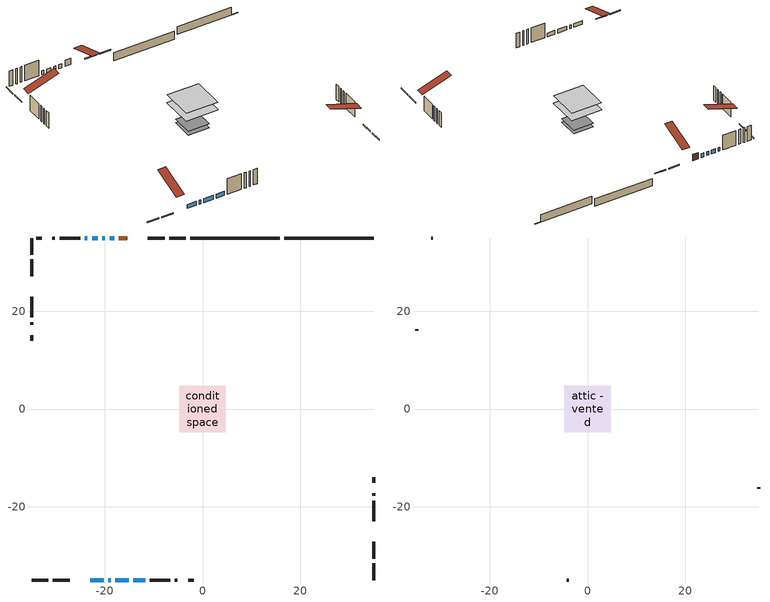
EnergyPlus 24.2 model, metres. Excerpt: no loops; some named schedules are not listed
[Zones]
conditioned space
 floor outside (Floor1 construction): -0.94,-0.94 -0.94,0.94 0.94,0.94 0.94,-0.94 z1.83
 floor adiabatic (AdiabaticFloorConstruction): -4.81,-4.81 -4.81,4.81 4.81,4.81 4.81,-4.81 z4.27
 floor foundation (Slab1 construction): -3.17,-3.17 -3.17,3.17 3.17,3.17 3.17,-3.17 z-0.61
 floor foundation (Slab1 construction 1): -3.17,-3.17 -3.17,3.17 3.17,3.17 3.17,-3.17 z-1.83
 wall outside (RimJoist1 construction): -3.4,35.04 -6.83,35.04 / -35.04,-35.04 -31.61,-35.04 / -35.04,35.04 -35.04,31.61 / 35.04,-35.04 35.04,-31.61 z1.83:2.13
 wall outside (RimJoist2 construction): -7.75,35.04 -11.18,35.04 / -30.68,-35.04 -27.25,-35.04 / -35.04,30.68 -35.04,27.25 / 35.04,-30.68 35.04,-27.25 z1.83:2.13
 wall outside (AdiabaticWallConstruction 1): -15.47,35.04 -17.19,35.04 z1.83:3.86
 wall outside (AdiabaticWallConstruction): -18.12,35.04 -19.05,35.04 / -22.96,-35.04 -20.24,-35.04 / -19.31,-35.04 -18.84,-35.04 / -19.98,35.04 -20.52,35.04 / -21.45,35.04 -22.64,35.04 / -17.91,-35.04 -15.07,-35.04 / -14.14,-35.04 -11.77,-35.04 / -23.56,35.04 -24.16,35.04 z1.83:3.05
 wall outside (Wall1 construction): -25.09,35.04 -29.3,35.04 / -10.84,-35.04 -6.63,-35.04 / -35.04,22.96 -35.04,18.75 / 35.04,-22.96 35.04,-18.75 z1.83:6.71
 wall outside (Wall2 construction): -30.23,35.04 -30.74,35.04 / -5.7,-35.04 -5.19,-35.04 / -35.04,17.82 -35.04,17.31 / 35.04,-17.82 35.04,-17.31 z1.83:6.71
 wall outside (Wall4 construction): -32.97,35.04 -34.11,35.04 / -2.96,-35.04 -1.82,-35.04 / -35.04,15.09 -35.04,13.94 / 35.04,-15.09 35.04,-13.94 z1.83:6.71
 wall foundation (FoundationWall1 construction): 16.75,35.04,-0.61 16.75,35.04,1.83 33.06,35.04,1.83 33.06,35.04,-0.51 35.04,35.04,-0.51 35.04,35.04,-0.61
 wall foundation (FoundationWall2 construction): 15.82,35.04 -2.47,35.04 z-1.83:0.61
 window (WindowConstruction): -18.12,35.04 -19.05,35.04 z1.83:3.05
 window (WindowConstruction 6): -22.96,-35.04 -20.24,-35.04 z1.83:3.05
 window (WindowConstruction 7): -19.31,-35.04 -18.84,-35.04 z1.83:3.05
 window (WindowConstruction 1): -19.98,35.04 -20.52,35.04 z1.83:3.05
 window (WindowConstruction 2): -21.45,35.04 -22.64,35.04 z1.83:3.05
 window (WindowConstruction 3): -17.91,-35.04 -15.07,-35.04 z1.83:3.05
 window (WindowConstruction 4): -14.14,-35.04 -11.77,-35.04 z1.83:3.05
 window (WindowConstruction 5): -23.57,35.04 -24.16,35.04 z1.83:3.05
 door (Door): -15.47,35.04 -17.19,35.04 z1.83:3.86
 ceiling adiabatic (AdiabaticFloorConstruction): 4.81,-4.81 4.81,4.81 -4.81,4.81 -4.81,-4.81 z4.27
attic - vented
 floor to conditioned space (Floor2 construction Reversed): -4.73,-4.73 -4.73,4.73 4.73,4.73 4.73,-4.73 z6.71
 wall outside (Wall3 construction): -31.67,35.04 -32.04,35.04 / -4.26,-35.04 -3.89,-35.04 / -35.04,16.38 -35.04,16.02 / 35.04,-16.38 35.04,-16.02 z1.83:6.71
 roof outside (Roof1 construction): -14.54,35.04,6.71 -14.54,25.83,9.78 -12.11,25.83,9.78 -12.11,35.04,6.71; -23.89,-35.04,6.71 -23.89,-25.83,9.78 -26.32,-25.83,9.78 -26.32,-35.04,6.71; -35.04,23.89,6.71 -25.83,23.89,9.78 -25.83,26.32,9.78 -35.04,26.32,6.71; 35.04,-23.89,6.71 25.83,-23.89,9.78 25.83,-26.32,9.78 35.04,-26.32,6.71
[Building]
Building 1: Terrain=Suburbs
[Site:Location]
Moose Jaw CS_SK: Latitude {deg}=50.33; Longitude {deg}=-105.54; Time Zone {hr}=-6; Elevation {m}=577; Keep Site Location Information=Yes
[Site:GroundTemperature:Shallow]
-1.16478, -3.46141, -3.64533, -2.55546, 1.81975, 6.17459, 9.95, 12.3416, 12.5448, 10.5996, 6.92049, 2.69924
[Site:WaterMainsTemperature]
Calculation Method=Schedule; Temperature Schedule=mains temperature schedule
[Material] Roughness=Rough; Thermal Absorptance=0.9
Name | Thickness {m} | Conductivity {W/m-K} | Density {kg/m3} | Specific Heat {J/kg-K} | Solar Absorptance | Visible Absorptance
asphalt or fiberglass shingles | 0.00635 | 0.162714 | 1121.4 | 1465.45 | 0.84 | 0.84
ceiling loosefill ins | 0.169333 | 0.0480833 | 16.02 | 1046.75 | 0.7 | 0.7
ceiling stud and cavity | 0.1397 | 0.326487 | 65.682 | 1177.47 | 0.7 | 0.7
concrete 4.0 in. | 0.1016 | 1.803125 | 2242.8 | 837.4 | 0.7 | 0.7
concrete 8.0 in. | 0.2032 | 1.803125 | 2242.8 | 837.4 | 0.7 | 0.7
door material | 0.04445 | 0.0451087 | 512.64 | 1214.23 | 0.7 | 0.7
exterior vertical ins | 0.0430808 | 0.029427 | 32.04 | 1214.23 | 0.7 | 0.7
exterior vertical ins 1 | 0.0460229 | 0.029427 | 32.04 | 1214.23 | 0.7 | 0.7
floor covering | 0.0127 | 0.0433444 | 54.468 | 1339.84 | 0.6 | 0.6
floor rigid ins; rim joist rigid ins 1 | 0.103632 | 0.029427 | 32.04 | 1214.23 | 0.7 | 0.7
floor rigid ins 1; wall rigid ins 1 | 0.512978 | 0.029427 | 32.04 | 1214.23 | 0.7 | 0.7
floor stud and cavity | 0.1397 | 0.187472 | 92.3553 | 1139.71 | 0.7 | 0.7
floor stud and cavity 1 | 0.1397 | 1.75129 | 37.0049 | 1207.88 | 0.7 | 0.7
furniture material conditioned space 1 | 0.1524 | 0.115458 | 640.8 | 1214.23 | 0.6 | 0.6
gypsum board | 0.0127 | 0.160291 | 801 | 837.4 | 0.6 | 0.6
gypsum board 1 | 0.0127 | 0.160291 | 801 | 837.4 | 0.7 | 0.7
osb sheathing 0.5 in. | 0.0127 | 0.115458 | 512.64 | 1214.23 | 0.7 | 0.7
osb sheathing 0.75 in. | 0.01905 | 0.115458 | 512.64 | 1214.23 | 0.7 | 0.7
osb sheathing 2.0 in. | 0.0508 | 0.115458 | 512.64 | 1214.23 | 0.7 | 0.7
rim joist rigid ins; wall rigid ins | 0.051816 | 0.029427 | 32.04 | 1214.23 | 0.7 | 0.7
rim joist stud and cavity | 0.0508 | 0.0442091 | 125.044 | 1163.47 | 0.6 | 0.6
rim joist stud and cavity 1 | 0.0508 | 0.18785 | 125.044 | 1163.47 | 0.6 | 0.6
wall stud and cavity | 0.1397 | 0.21101 | 139.0536 | 1170.24 | 0.7 | 0.7
wall stud and cavity 1 | 0.1397 | 0.283359 | 139.0536 | 1170.24 | 0.7 | 0.7
wall stud and cavity 2 | 0.0889 | 6.1454 | 50.32683 | 1063.81 | 0.6 | 0.6
wall stud and cavity 3 | 0.1397 | 0.270242 | 139.0536 | 1170.24 | 0.7 | 0.7
wall stud and cavity 4 | 0.0889 | 0.380278 | 52.3479 | 1209.89 | 0.7 | 0.7
wall stud and cavity 5 | 0.0889 | 0.391764 | 83.0341 | 1211.67 | 0.7 | 0.7
wood siding | 0.0254 | 0.102417 | 544.68 | 1172.36 | 0 | 0
wood siding 1 | 0.00254 | 0.102417 | 544.68 | 1172.36 | 0 | 0
wood siding 2; wood siding 3; wood siding 4 | 0.0254 | 0.102417 | 544.68 | 1172.36 | 0.7 | 0.7
[WindowMaterial:SimpleGlazingSystem]
Name | U-Factor {W/m2-K} | Solar Heat Gain Coefficient
WindowMaterial | 2.93325 | 0.65
WindowMaterial 1 | 2.96448 | 0.62
WindowMaterial 2 | 2.92871 | 0.66
WindowMaterial 3 | 2.94518 | 0.64
WindowMaterial 4 | 2.98322 | 0.61
WindowMaterial 5 | 2.95142 | 0.64
WindowMaterial 6 | 2.975272 | 0.61
[Construction]
AdiabaticFloorConstruction: floor stud and cavity 1, floor rigid ins 1, osb sheathing 0.75 in., floor covering
AdiabaticWallConstruction: wood siding 3, wall rigid ins 1, wall stud and cavity 4, gypsum board
AdiabaticWallConstruction 1: wood siding 4, wall rigid ins 1, wall stud and cavity 4, gypsum board
Door: door material
Floor1 construction: floor stud and cavity, floor rigid ins, osb sheathing 0.75 in., floor covering
Floor2 construction Reversed: gypsum board, ceiling stud and cavity, ceiling loosefill ins
FoundationWall1 construction; FoundationWall2 construction: concrete 8.0 in., gypsum board 1
furniture construction conditioned space 1: furniture material conditioned space 1
PartitionWallConstruction: gypsum board, wall stud and cavity 5, gypsum board
RimJoist1 construction: wood siding 2, rim joist rigid ins, osb sheathing 2.0 in., rim joist stud and cavity
RimJoist2 construction: wood siding 2, rim joist rigid ins 1, osb sheathing 2.0 in., rim joist stud and cavity 1
Roof1 construction: asphalt or fiberglass shingles
Slab1 construction; Slab1 construction 1: concrete 4.0 in.
Wall1 construction: wood siding, wall rigid ins, osb sheathing 0.5 in., wall stud and cavity, gypsum board
Wall2 construction: wood siding, wall rigid ins, osb sheathing 0.5 in., wall stud and cavity 1, gypsum board
Wall3 construction: wood siding 1, wall stud and cavity 2
Wall4 construction: wood siding, wall rigid ins, osb sheathing 0.5 in., wall stud and cavity 3, gypsum board
WindowConstruction: WindowMaterial
WindowConstruction 1: WindowMaterial 1
WindowConstruction 2; WindowConstruction 4: WindowMaterial 2
WindowConstruction 3: WindowMaterial 3
WindowConstruction 5: WindowMaterial 4
WindowConstruction 6: WindowMaterial 5
WindowConstruction 7: WindowMaterial 6
[Zone] Multiplier=1; Part of Total Floor Area=Yes
Name | Volume {m3}
attic - vented | 44.6031
conditioned space | 432.2
[Space]
Name | Zone | Volume {m3}
attic - vented 1 | attic - vented | 44.6031
conditioned space 1 | conditioned space | 432.2
[ZoneInfiltration:EffectiveLeakageArea]
infil attic - vented 1: Zone or Space=attic - vented 1; Schedule=Always On Discrete; Effective Air Leakage Area {cm2}=2982.33; Stack Coefficient=0.000552675; Wind Coefficient=1.58838e-05
[ZoneMixing]
whole house fan mix: Zone or Space=attic - vented; Schedule=Always On Continuous; Design Flow Rate Calculation Method=Flow/Zone; Design Flow Rate {m3/s}=0; Source Zone or Space=conditioned space
[SurfaceProperty:ExposedFoundationPerimeter] Exposed Perimeter Calculation Method=TotalExposedPerimeter; Total Exposed Perimeter {m}=18.288
Slab1; Slab1 1
[InternalMass] Zone or ZoneList=conditioned space; Space or SpaceList=conditioned space 1
Name | Construction | Surface Area {m2}
furniture mass conditioned space 1 | furniture construction conditioned space 1 | 70.6016
partition wall mass | PartitionWallConstruction | 176.504
[Lights]
interior lighting: Zone or ZoneList or Space or SpaceList=conditioned space 1; Schedule=interior lighting schedule; Design Level Calculation Method=LightingLevel; Lighting Level {W}=343.2; Return Air Fraction=0; Fraction Radiant=0.6; Fraction Visible=0.2; Fraction Replaceable=1
[People]
occupants: Zone or ZoneList or Space or SpaceList=conditioned space 1; Number of People Schedule=occupants schedule; Number of People Calculation Method=People; Number of People=3; Fraction Radiant=0.314171; Sensible Heat Fraction=0.56303; Activity Level Schedule=occupants activity schedule; Carbon Dioxide Generation Rate {m3/s-W}=0; Enable ASHRAE 55 Comfort Warnings=No; Mean Radiant Temperature Calculation Type=EnclosureAveraged
[ElectricEquipment] Zone or ZoneList or Space or SpaceList=conditioned space 1; Design Level Calculation Method=EquipmentLevel
Name | Schedule | Design Level {W} | Fraction Latent | Fraction Radiant | Fraction Lost
clothes dryer | clothes dryer schedule | 140.772 | 0.015 | 0.081 | 0.85
clothes washer | clothes washer schedule | 32.1985 | 0.03 | 0.162 | 0.7
cooking range | cooking range schedule | 215.147 | 0.08 | 0.432 | 0.2
dishwasher | dishwasher schedule | 66.8632 | 0.3 | 0.18 | 0.4
fridge | fridge schedule | 72.9452 | 0 | 0.6 | 0
mech vent house fan | mech vent house fan schedule | 0 | 0 | 0 | 1
mech vent house fan cfis | mech vent house fan cfis schedule | 0 | 0 | 0 | 0
misc plug loads | misc plug loads schedule | 494.7 | 0.045 | 0.513 | 0.1
whole house fan | Always On Discrete | 0 | 0 | 0 | 1
[OtherEquipment] Zone or ZoneList or Space or SpaceList=conditioned space 1; Design Level Calculation Method=EquipmentLevel
Name | Fuel Type | Schedule | Design Level {W} | Fraction Latent | Fraction Radiant | Fraction Lost
clothes dryer 1 | Electricity | clothes dryer schedule | 0 | 0.015 | 0.081 | 0.85
cooking range 1 | Electricity | cooking range schedule | 0 | 0.08 | 0.432 | 0.2
general water use latent | None | general water use schedule | 62.594 | 1 | 0 | 0
general water use sensible | None | general water use schedule | -61.6891 | 0 | 0.6 | 0
mech vent house fan latent load | None | Always On Discrete | 0 | 1 | 0 | 0
mech vent house fan sensible load | None | Always On Discrete | 0 | 0 | 0 | 0
water heater energy adjustment1 | NaturalGas | Always On Discrete | 0.01 | 0 | 0 | 1
[ZoneInfiltration:DesignFlowRate] Zone or ZoneList or Space or SpaceList=conditioned space 1; Schedule=Always On Discrete; Design Flow Rate Calculation Method=Flow/Zone; Design Flow Rate {m3/s}=0
infil flow; natural vent flow; whole house fan flow
[AvailabilityManager:Scheduled]
central ac and furnace airloop Availability Manager: Schedule=Always On Discrete
[Foundation:Kiva] Initial Indoor Air Temperature {C}=21; Wall Depth Below Slab {m}=0.2032; Custom Block Depth 1 {m}=2.43998; Custom Block X Position 1 {m}=0.2159; Custom Block Z Position 1 {m}=0
Name | Wall Height Above Grade {m} | Custom Block Material Name 1
Foundation Kiva 1 | 1.82999 | exterior vertical ins
Foundation Kiva 2 | 0.609996 | exterior vertical ins 1
[Foundation:Kiva:Settings]
Soil Conductivity {W/m-K}=0.849921; Soil Density {kg/m3}=1842.3; Soil Specific Heat {J/kg-K}=418.7; Ground Solar Absorptivity=0.9; Ground Thermal Absorptivity=0.9; Ground Surface Roughness {m}=0.03; Far-Field Width {m}=40; Deep-Ground Boundary Condition=ZeroFlux; Deep-Ground Depth {m}=40; Minimum Cell Dimension {m}=0.2; Maximum Cell Growth Coefficient=3; Simulation Timestep=Timestep
[Exterior:Lights]
exterior lighting: Schedule=exterior lighting schedule; Design Level {W}=75.6
[EnergyManagementSystem:GlobalVariable]
central_ac_and_furnace_airloop_Fan_RTF
infil_program_Qfan
infil_program_Qinf
natural_vent_program_Qnv
natural_vent_program_Qwhf
[EnergyManagementSystem:Sensor]
Name | Output:Variable or Output:Meter Index Key | Output:Variable or Output:Meter
airflow_gain | infil flow | Infiltration Sensible Heat Gain Energy
airflow_gain_1 | natural vent flow | Infiltration Sensible Heat Gain Energy
airflow_gain_2 | whole house fan flow | Infiltration Sensible Heat Gain Energy
airflow_loss | infil flow | Infiltration Sensible Heat Loss Energy
airflow_loss_1 | natural vent flow | Infiltration Sensible Heat Loss Energy
airflow_loss_2 | whole house fan flow | Infiltration Sensible Heat Loss Energy
clg_load_cond |  | Cooling:EnergyTransfer:Zone:CONDITIONED SPACE
clg_sp_s; clg_sp_s_1 | cooling setpoint | Schedule Value
clothes_dryer_exhaust_0_sch_s | clothes dryer exhaust 0 schedule | Schedule Value
cool_season | cooling season schedule | Schedule Value
htg_load_cond |  | Heating:EnergyTransfer:Zone:CONDITIONED SPACE
htg_sp_s; htg_sp_s_1 | heating setpoint | Schedule Value
ig_ee_conv | clothes dryer | Electric Equipment Convective Heating Energy
ig_ee_conv_2 | cooking range | Electric Equipment Convective Heating Energy
ig_ee_conv_4 | fridge | Electric Equipment Convective Heating Energy
ig_ee_conv_5 | misc plug loads | Electric Equipment Convective Heating Energy
ig_ee_conv_6 | whole house fan | Electric Equipment Convective Heating Energy
ig_ee_rad | clothes dryer | Electric Equipment Radiant Heating Energy
ig_ee_rad_2 | cooking range | Electric Equipment Radiant Heating Energy
ig_ee_rad_4 | fridge | Electric Equipment Radiant Heating Energy
ig_ee_rad_5 | misc plug loads | Electric Equipment Radiant Heating Energy
ig_ee_rad_6 | whole house fan | Electric Equipment Radiant Heating Energy
ig_lgt_conv | interior lighting | Lights Convective Heating Energy
ig_lgt_rad | interior lighting | Lights Radiant Heating Energy
ig_lgt_vis | interior lighting | Lights Visible Radiation Heating Energy
ig_oe_conv | clothes dryer 1 | Other Equipment Convective Heating Energy
ig_oe_conv_1 | cooking range 1 | Other Equipment Convective Heating Energy
ig_oe_conv_2 | general water use latent | Other Equipment Convective Heating Energy
ig_oe_conv_3 | general water use sensible | Other Equipment Convective Heating Energy
ig_oe_conv_4 | water heater energy adjustment1 | Other Equipment Convective Heating Energy
ig_oe_rad | clothes dryer 1 | Other Equipment Radiant Heating Energy
ig_oe_rad_1 | cooking range 1 | Other Equipment Radiant Heating Energy
ig_oe_rad_2 | general water use latent | Other Equipment Radiant Heating Energy
ig_oe_rad_3 | general water use sensible | Other Equipment Radiant Heating Energy
ig_oe_rad_4 | water heater energy adjustment1 | Other Equipment Radiant Heating Energy
ig_ppl_conv | occupants | People Convective Heating Energy
ig_ppl_rad | occupants | People Radiant Heating Energy
im_conv | furniture mass conditioned space 1 | Surface Inside Face Convection Heat Gain Energy
im_conv_1 | partition wall mass | Surface Inside Face Convection Heat Gain Energy
im_ig | furniture mass conditioned space 1 | Surface Inside Face Internal Gains Radiation Heat Gain Energy
im_ig_1 | partition wall mass | Surface Inside Face Internal Gains Radiation Heat Gain Energy
im_lgt | furniture mass conditioned space 1 | Surface Inside Face Lights Radiation Heat Gain Energy
im_lgt_1 | partition wall mass | Surface Inside Face Lights Radiation Heat Gain Energy
im_sol | furniture mass conditioned space 1 | Surface Inside Face Solar Radiation Heat Gain Energy
im_sol_1 | partition wall mass | Surface Inside Face Solar Radiation Heat Gain Energy
im_surf | furniture mass conditioned space 1 | Surface Inside Face Net Surface Thermal Radiation Heat Gain Energy
im_surf_1 | partition wall mass | Surface Inside Face Net Surface Thermal Radiation Heat Gain Energy
mv_conv | mech vent house fan | Electric Equipment Convective Heating Energy
mv_conv_1 | mech vent house fan cfis | Electric Equipment Convective Heating Energy
mv_conv_2 | mech vent house fan latent load | Other Equipment Convective Heating Energy
mv_conv_3 | mech vent house fan sensible load | Other Equipment Convective Heating Energy
mv_rad | mech vent house fan | Electric Equipment Radiant Heating Energy
mv_rad_1 | mech vent house fan cfis | Electric Equipment Radiant Heating Energy
mv_rad_2 | mech vent house fan latent load | Other Equipment Radiant Heating Energy
mv_rad_3 | mech vent house fan sensible load | Other Equipment Radiant Heating Energy
natural_vent_s | natural vent schedule | Schedule Value
out_pb_s |  | Site Outdoor Air Barometric Pressure
out_wt_s |  | Site Outdoor Air Humidity Ratio
site_vw_s |  | Site Wind Speed
ss_back_out | Window1 | Surface Window Shortwave from Zone Back Out Window Heat Transfer Rate
ss_back_out_1 | Window10 | Surface Window Shortwave from Zone Back Out Window Heat Transfer Rate
ss_back_out_2 | Window11 | Surface Window Shortwave from Zone Back Out Window Heat Transfer Rate
ss_back_out_3 | Window2 | Surface Window Shortwave from Zone Back Out Window Heat Transfer Rate
ss_back_out_4 | Window3 | Surface Window Shortwave from Zone Back Out Window Heat Transfer Rate
ss_back_out_5 | Window4 | Surface Window Shortwave from Zone Back Out Window Heat Transfer Rate
ss_back_out_6 | Window7 | Surface Window Shortwave from Zone Back Out Window Heat Transfer Rate
ss_back_out_7 | Window9 | Surface Window Shortwave from Zone Back Out Window Heat Transfer Rate
ss_conv | Door1 | Surface Inside Face Convection Heat Gain Energy
ss_conv_1 | Window1 | Surface Inside Face Convection Heat Gain Energy
ss_conv_2 | Window10 | Surface Inside Face Convection Heat Gain Energy
ss_conv_3 | Window11 | Surface Inside Face Convection Heat Gain Energy
ss_conv_4 | Window2 | Surface Inside Face Convection Heat Gain Energy
ss_conv_5 | Window3 | Surface Inside Face Convection Heat Gain Energy
ss_conv_6 | Window4 | Surface Inside Face Convection Heat Gain Energy
ss_conv_7 | Window7 | Surface Inside Face Convection Heat Gain Energy
ss_conv_8 | Window9 | Surface Inside Face Convection Heat Gain Energy
ss_ig | Door1 | Surface Inside Face Internal Gains Radiation Heat Gain Energy
ss_ig_1 | Window1 | Surface Inside Face Internal Gains Radiation Heat Gain Energy
ss_ig_2 | Window10 | Surface Inside Face Internal Gains Radiation Heat Gain Energy
ss_ig_3 | Window11 | Surface Inside Face Internal Gains Radiation Heat Gain Energy
ss_ig_4 | Window2 | Surface Inside Face Internal Gains Radiation Heat Gain Energy
ss_ig_5 | Window3 | Surface Inside Face Internal Gains Radiation Heat Gain Energy
ss_ig_6 | Window4 | Surface Inside Face Internal Gains Radiation Heat Gain Energy
ss_ig_7 | Window7 | Surface Inside Face Internal Gains Radiation Heat Gain Energy
ss_ig_8 | Window9 | Surface Inside Face Internal Gains Radiation Heat Gain Energy
ss_lgt | Door1 | Surface Inside Face Lights Radiation Heat Gain Energy
ss_sol | Door1 | Surface Inside Face Solar Radiation Heat Gain Energy
ss_surf | Door1 | Surface Inside Face Net Surface Thermal Radiation Heat Gain Energy
ss_surf_1 | Window1 | Surface Inside Face Net Surface Thermal Radiation Heat Gain Energy
ss_surf_2 | Window10 | Surface Inside Face Net Surface Thermal Radiation Heat Gain Energy
ss_surf_3 | Window11 | Surface Inside Face Net Surface Thermal Radiation Heat Gain Energy
ss_surf_4 | Window2 | Surface Inside Face Net Surface Thermal Radiation Heat Gain Energy
ss_surf_5 | Window3 | Surface Inside Face Net Surface Thermal Radiation Heat Gain Energy
ss_surf_6 | Window4 | Surface Inside Face Net Surface Thermal Radiation Heat Gain Energy
ss_surf_7 | Window7 | Surface Inside Face Net Surface Thermal Radiation Heat Gain Energy
ss_surf_8 | Window9 | Surface Inside Face Net Surface Thermal Radiation Heat Gain Energy
ss_trans_in | Window1 | Surface Window Transmitted Solar Radiation Rate
ss_trans_in_1 | Window10 | Surface Window Transmitted Solar Radiation Rate
ss_trans_in_2 | Window11 | Surface Window Transmitted Solar Radiation Rate
ss_trans_in_3 | Window2 | Surface Window Transmitted Solar Radiation Rate
ss_trans_in_4 | Window3 | Surface Window Transmitted Solar Radiation Rate
ss_trans_in_5 | Window4 | Surface Window Transmitted Solar Radiation Rate
ss_trans_in_6 | Window7 | Surface Window Transmitted Solar Radiation Rate
ss_trans_in_7 | Window9 | Surface Window Transmitted Solar Radiation Rate
ss_trans_out | Window1 | Surface Inside Face Initial Transmitted Diffuse Transmitted Out Window Solar Radiation Rate
ss_trans_out_1 | Window10 | Surface Inside Face Initial Transmitted Diffuse Transmitted Out Window Solar Radiation Rate
ss_trans_out_2 | Window11 | Surface Inside Face Initial Transmitted Diffuse Transmitted Out Window Solar Radiation Rate
ss_trans_out_3 | Window2 | Surface Inside Face Initial Transmitted Diffuse Transmitted Out Window Solar Radiation Rate
ss_trans_out_4 | Window3 | Surface Inside Face Initial Transmitted Diffuse Transmitted Out Window Solar Radiation Rate
ss_trans_out_5 | Window4 | Surface Inside Face Initial Transmitted Diffuse Transmitted Out Window Solar Radiation Rate
ss_trans_out_6 | Window7 | Surface Inside Face Initial Transmitted Diffuse Transmitted Out Window Solar Radiation Rate
ss_trans_out_7 | Window9 | Surface Inside Face Initial Transmitted Diffuse Transmitted Out Window Solar Radiation Rate
s_conv | Floor1 | Surface Inside Face Convection Heat Gain Energy
s_conv_1 | Floor2 | Surface Inside Face Convection Heat Gain Energy
s_conv_10 | RimJoist2:0 | Surface Inside Face Convection Heat Gain Energy
s_conv_11 | RimJoist2:180 | Surface Inside Face Convection Heat Gain Energy
s_conv_12 | RimJoist2:270 | Surface Inside Face Convection Heat Gain Energy
s_conv_13 | RimJoist2:90 | Surface Inside Face Convection Heat Gain Energy
s_conv_14 | Slab1 | Surface Inside Face Convection Heat Gain Energy
s_conv_15 | Slab1 1 | Surface Inside Face Convection Heat Gain Energy
s_conv_16 | Wall1:0 | Surface Inside Face Convection Heat Gain Energy
s_conv_17 | Wall1:180 | Surface Inside Face Convection Heat Gain Energy
s_conv_18 | Wall1:270 | Surface Inside Face Convection Heat Gain Energy
s_conv_19 | Wall1:90 | Surface Inside Face Convection Heat Gain Energy
s_conv_2 | FoundationWall1 | Surface Inside Face Convection Heat Gain Energy
s_conv_20 | Wall2:0 | Surface Inside Face Convection Heat Gain Energy
s_conv_21 | Wall2:180 | Surface Inside Face Convection Heat Gain Energy
s_conv_22 | Wall2:270 | Surface Inside Face Convection Heat Gain Energy
s_conv_23 | Wall2:90 | Surface Inside Face Convection Heat Gain Energy
s_conv_24 | Wall4:0 | Surface Inside Face Convection Heat Gain Energy
s_conv_25 | Wall4:180 | Surface Inside Face Convection Heat Gain Energy
s_conv_26 | Wall4:270 | Surface Inside Face Convection Heat Gain Energy
s_conv_27 | Wall4:90 | Surface Inside Face Convection Heat Gain Energy
s_conv_3 | FoundationWall2 | Surface Inside Face Convection Heat Gain Energy
s_conv_4 | inferred conditioned ceiling | Surface Inside Face Convection Heat Gain Energy
s_conv_5 | inferred conditioned floor | Surface Inside Face Convection Heat Gain Energy
s_conv_6 | RimJoist1:0 | Surface Inside Face Convection Heat Gain Energy
s_conv_7 | RimJoist1:180 | Surface Inside Face Convection Heat Gain Energy
s_conv_8 | RimJoist1:270 | Surface Inside Face Convection Heat Gain Energy
s_conv_9 | RimJoist1:90 | Surface Inside Face Convection Heat Gain Energy
s_ig | Floor1 | Surface Inside Face Internal Gains Radiation Heat Gain Energy
s_ig_1 | Floor2 | Surface Inside Face Internal Gains Radiation Heat Gain Energy
s_ig_10 | RimJoist2:0 | Surface Inside Face Internal Gains Radiation Heat Gain Energy
s_ig_11 | RimJoist2:180 | Surface Inside Face Internal Gains Radiation Heat Gain Energy
s_ig_12 | RimJoist2:270 | Surface Inside Face Internal Gains Radiation Heat Gain Energy
s_ig_13 | RimJoist2:90 | Surface Inside Face Internal Gains Radiation Heat Gain Energy
s_ig_14 | Slab1 | Surface Inside Face Internal Gains Radiation Heat Gain Energy
s_ig_15 | Slab1 1 | Surface Inside Face Internal Gains Radiation Heat Gain Energy
s_ig_16 | Wall1:0 | Surface Inside Face Internal Gains Radiation Heat Gain Energy
s_ig_17 | Wall1:180 | Surface Inside Face Internal Gains Radiation Heat Gain Energy
s_ig_18 | Wall1:270 | Surface Inside Face Internal Gains Radiation Heat Gain Energy
s_ig_19 | Wall1:90 | Surface Inside Face Internal Gains Radiation Heat Gain Energy
s_ig_2 | FoundationWall1 | Surface Inside Face Internal Gains Radiation Heat Gain Energy
s_ig_20 | Wall2:0 | Surface Inside Face Internal Gains Radiation Heat Gain Energy
